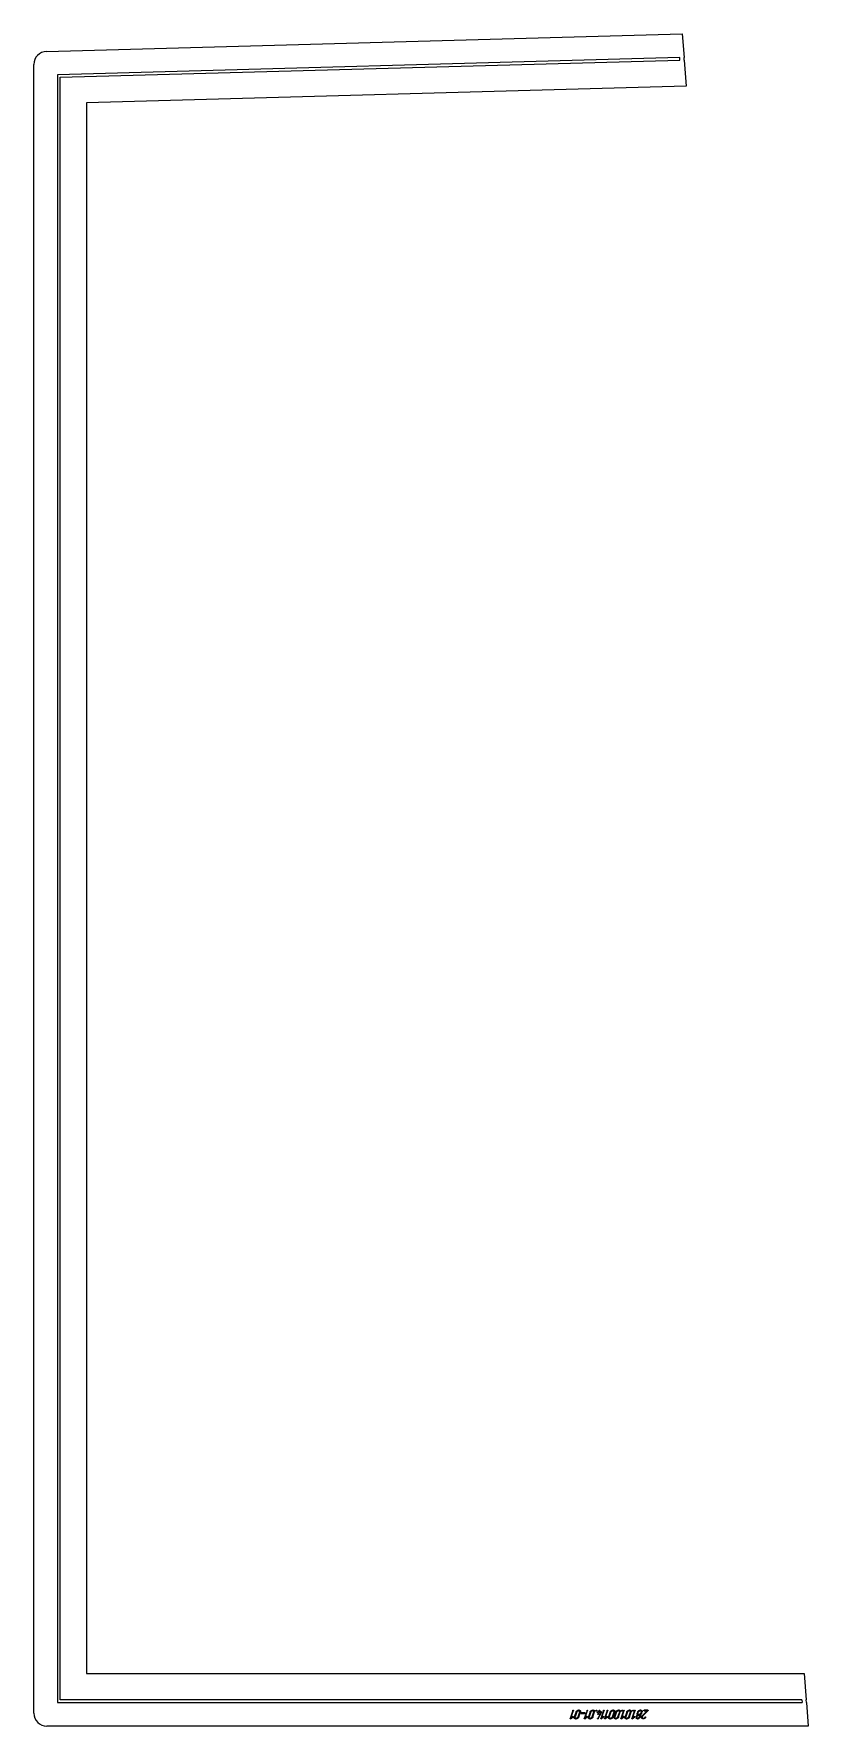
# Model space of a CAD drawing. Header units: millimetres. Extents: x -22 to 862, y 0 to 1932.
import ezdxf

# ---------------------------------------------------------------- set-up
doc = ezdxf.new("R2010")
doc.units = ezdxf.units.MM
doc.linetypes.add('K5LT_BASIC', pattern=[0])
doc.layers.add('Engraving', color=7, linetype='Continuous')

msp = doc.modelspace()

# ---------------------------------------------------------------- linework, layer by layer
at = {"color": 143, "linetype": 'K5LT_BASIC', "lineweight": 15, "true_color": 0x33acca}
for p, q in [((-7.7, 1911.6), (718.1, 1931.7)), ((718.1, 1931.7), (720.1, 1904.7)), ((-22.3, 15), (-22.3, 1896.6)), ((720.3, 1901.7), (720.1, 1904.7)), ((720.3, 1901.7), (722.6, 1871.8)), ((722.6, 1871.8), (37.7, 1852.9)), ((37.7, 1852.9), (37.7, 60)), ((37.7, 60), (857.3, 60)), ((857.3, 60), (859.6, 30)), ((859.6, 30), (859.6, 30)), ((859.8, 27), (859.6, 30)), ((859.8, 27), (859.8, 27)), ((859.8, 27), (861.8, 0)), ((861.8, 0), (-7.3, 0))]:
    msp.add_line(p, q, dxfattribs=at)
for centre, start, end in [((-7.3, 1896.6), 91.58, 180), ((-7.3, 15), 180, 270)]:
    msp.add_arc(centre, 15, start, end, dxfattribs=at)
at = {"layer": 'Engraving', "color": 143, "linetype": 'K5LT_BASIC', "lineweight": 15, "true_color": 0x33acca}
for p, q in [((715.1, 1904.6), (4.7, 1885)), ((7.7, 1882.1), (715.3, 1901.6)), ((715.3, 1901.6), (715.1, 1904.6)), ((720.1, 1904.7), (720.1, 1904.7)), ((720.3, 1901.7), (720.3, 1901.7)), ((4.7, 1885), (4.7, 27)), ((7.7, 30), (7.7, 1882.1)), ((4.7, 27), (854.8, 27)), ((854.6, 30), (7.7, 30)), ((854.6, 30), (854.8, 27)), ((593.2, 18), (590, 8.7)), ((590.5, 8.5), (593.4, 10.6)), ((591, 9.6), (593.9, 18)), ((593.1, 11.1), (591, 9.6)), ((596.8, 16.2), (594.8, 10.5)), ((597.5, 16.2), (595.6, 10.5)), ((596.3, 8.4), (597, 8.4)), ((596.5, 9.1), (597.2, 9.1)), ((599.1, 10.5), (601, 16.2)), ((600.1, 17.6), (599.4, 17.6)), ((600.4, 18.3), (599.6, 18.3)), ((599.8, 10.5), (601.8, 16.2)), ((602.4, 14.4), (606.7, 14.4)), ((607, 15.1), (602.7, 15.1)), ((609.3, 18), (606.2, 8.7)), ((606.7, 8.5), (609.5, 10.6)), ((607.2, 9.6), (610, 18)), ((609.2, 11.1), (607.2, 9.6)), ((612.9, 16.2), (611, 10.5)), ((613.6, 16.2), (611.7, 10.5)), ((612.4, 8.4), (613.1, 8.4)), ((612.6, 9.1), (613.4, 9.1)), ((615.3, 10.5), (617.2, 16.2)), ((616.2, 17.6), (615.5, 17.6)), ((616.5, 18.3), (615.8, 18.3)), ((616, 10.5), (617.9, 16.2)), ((621.2, 15.5), (622.3, 15.5)), ((621.5, 8.8), (621.4, 8.7)), ((622.5, 16.2), (621.5, 16.2)), ((625.1, 15.5), (621.5, 8.8)), ((622.3, 15.5), (621.7, 13.7)), ((621.7, 8.4), (621.9, 8.4)), ((622.1, 8.7), (625.9, 15.8)), ((622.4, 13.7), (623, 15.5)), ((623.2, 18), (622.5, 16.2)), ((623, 15.5), (625.1, 15.5)), ((623.3, 16.2), (623.9, 18)), ((625.7, 16.2), (623.3, 16.2)), ((628.1, 18), (625, 8.7)), ((625.5, 8.5), (628.3, 10.6)), ((625.9, 15.8), (626, 15.9)), ((626, 9.6), (628.8, 18)), ((628, 11.1), (626, 9.6)), ((632.3, 18), (629.2, 8.7)), ((629.7, 8.5), (632.6, 10.6)), ((630.2, 9.6), (633, 18)), ((632.2, 11.1), (630.2, 9.6)), ((635.9, 16.2), (634, 10.5)), ((636.6, 16.2), (634.7, 10.5)), ((635.4, 8.4), (636.1, 8.4)), ((635.7, 9.1), (636.4, 9.1)), ((638.3, 10.5), (640.2, 16.2)), ((639.3, 17.6), (638.6, 17.6)), ((639.5, 18.3), (638.8, 18.3)), ((639, 10.5), (640.9, 16.2)), ((642.3, 16.2), (640.4, 10.5)), ((643, 16.2), (641.1, 10.5)), ((641.8, 8.4), (642.5, 8.4)), ((642, 9.1), (642.7, 9.1)), ((644.6, 10.5), (646.6, 16.2)), ((645.6, 17.6), (644.9, 17.6)), ((645.9, 18.3), (645.1, 18.3)), ((645.3, 10.5), (647.3, 16.2)), ((651.1, 18), (648, 8.7)), ((648.5, 8.5), (651.3, 10.6)), ((649, 9.6), (651.8, 18)), ((651, 11.1), (649, 9.6)), ((654.7, 16.2), (652.8, 10.5)), ((655.4, 16.2), (653.5, 10.5)), ((654.2, 8.4), (654.9, 8.4)), ((654.4, 9.1), (655.2, 9.1)), ((657.1, 10.5), (659, 16.2)), ((658.1, 17.6), (657.3, 17.6)), ((658.3, 18.3), (657.6, 18.3)), ((657.8, 10.5), (659.7, 16.2)), ((663.5, 18), (660.4, 8.7)), ((660.9, 8.5), (663.8, 10.6)), ((661.4, 9.6), (664.3, 18)), ((663.4, 11.1), (661.4, 9.6)), ((665.5, 10.1), (665.4, 9.7)), ((665.6, 10.5), (665.5, 10.3)), ((665.5, 10.3), (665.5, 10.1)), ((665.8, 11.2), (665.6, 10.5)), ((666.5, 11.2), (666.3, 10.5)), ((667.2, 16.2), (666.7, 14.8)), ((667, 8.4), (667.2, 8.4)), ((667.2, 8.4), (667.5, 8.4)), ((667.9, 16.2), (667.4, 14.8)), ((667.5, 8.4), (667.9, 8.5)), ((668.3, 13.4), (669, 13.4)), ((669.1, 10.5), (669.4, 11.2)), ((670.5, 17.6), (669.8, 17.6)), ((669.8, 10.5), (670.1, 11.2)), ((670.7, 18.3), (670, 18.3)), ((670.9, 14.8), (671.4, 16.2)), ((671.7, 14.8), (672.1, 16.2)), ((677.9, 17.6), (672.6, 12.3)), ((672.6, 11.3), (672.8, 11.6)), ((672.8, 11.6), (673.1, 11.9)), ((673.1, 11.9), (679, 17.8)), ((674.4, 17.6), (677.9, 17.6)), ((678.9, 18.3), (674.6, 18.3)), ((676.3, 10.1), (676.3, 10.2))]:
    msp.add_line(p, q, dxfattribs=at)
for points in [[(590.1, 8.5), (590, 8.6), (590, 8.7)], [(590.3, 8.4), (590.1, 8.4), (590.1, 8.5)], [(590.5, 8.5), (590.4, 8.4), (590.3, 8.4)], [(593.1, 11.1), (593.2, 11.2), (593.3, 11.2)], [(593.2, 18), (593.2, 18.1), (593.4, 18.2)], [(593.3, 11.2), (593.5, 11.2), (593.6, 11.1)], [(593.4, 18.2), (593.5, 18.3), (593.6, 18.3)], [(593.6, 10.9), (593.6, 10.8), (593.4, 10.6)], [(593.6, 18.3), (593.7, 18.3), (593.9, 18.2)], [(593.6, 11.1), (593.6, 11), (593.6, 10.9)], [(593.9, 18.2), (593.9, 18.2), (593.9, 18)], [(595, 9), (594.5, 9.6), (594.8, 10.5)], [(596.3, 8.4), (595.4, 8.4), (595, 9)], [(595.6, 9.5), (595.4, 9.9), (595.6, 10.5)], [(596.5, 9.1), (595.9, 9.1), (595.6, 9.5)], [(596.8, 16.2), (597.1, 17.1), (597.9, 17.7)], [(598.7, 9), (597.9, 8.4), (597, 8.4)], [(598.4, 9.5), (597.8, 9.1), (597.2, 9.1)], [(597.5, 16.2), (597.7, 16.8), (598.3, 17.2)], [(597.9, 17.7), (598.8, 18.3), (599.6, 18.3)], [(598.3, 17.2), (598.8, 17.6), (599.4, 17.6)], [(599.1, 10.5), (598.9, 9.9), (598.4, 9.5)], [(599.8, 10.5), (599.5, 9.7), (598.7, 9)], [(600.1, 17.6), (600.7, 17.6), (601, 17.2)], [(600.4, 18.3), (601.2, 18.3), (601.6, 17.7)], [(601, 17.2), (601.2, 16.8), (601, 16.2)], [(601.6, 17.7), (602.1, 17.1), (601.8, 16.2)], [(602.2, 14.8), (602.3, 14.9), (602.4, 15)], [(602.2, 14.5), (602.2, 14.6), (602.2, 14.8)], [(602.4, 14.4), (602.3, 14.4), (602.2, 14.5)], [(602.4, 15), (602.5, 15.1), (602.7, 15.1)], [(606.2, 8.5), (606.1, 8.6), (606.2, 8.7)], [(606.4, 8.4), (606.3, 8.4), (606.2, 8.5)], [(606.7, 8.5), (606.6, 8.4), (606.4, 8.4)], [(607, 14.6), (606.9, 14.4), (606.7, 14.4)], [(607, 15.1), (607.1, 15.1), (607.2, 15)], [(607.2, 14.8), (607.2, 14.7), (607, 14.6)], [(607.2, 15), (607.2, 14.9), (607.2, 14.8)], [(609.2, 11.1), (609.4, 11.2), (609.5, 11.2)], [(609.3, 18), (609.4, 18.1), (609.5, 18.2)], [(609.5, 18.2), (609.6, 18.3), (609.8, 18.3)], [(609.5, 11.2), (609.6, 11.2), (609.7, 11.1)], [(609.7, 10.9), (609.7, 10.8), (609.5, 10.6)], [(609.7, 11.1), (609.8, 11), (609.7, 10.9)], [(609.8, 18.3), (609.8, 18.3), (610, 18.2)], [(610, 18.2), (610.1, 18.2), (610, 18)], [(611.1, 9), (610.7, 9.6), (611, 10.5)], [(612.4, 8.4), (611.5, 8.4), (611.1, 9)], [(611.8, 9.5), (611.5, 9.9), (611.7, 10.5)], [(612.6, 9.1), (612.1, 9.1), (611.8, 9.5)], [(612.9, 16.2), (613.2, 17.1), (614.1, 17.7)], [(614.8, 9), (614, 8.4), (613.1, 8.4)], [(614.5, 9.5), (613.9, 9.1), (613.4, 9.1)], [(613.6, 16.2), (613.8, 16.8), (614.4, 17.2)], [(614.1, 17.7), (614.9, 18.3), (615.8, 18.3)], [(614.4, 17.2), (615, 17.6), (615.5, 17.6)], [(615.3, 10.5), (615.1, 9.9), (614.5, 9.5)], [(616, 10.5), (615.7, 9.7), (614.8, 9)], [(616.2, 17.6), (616.8, 17.6), (617.1, 17.2)], [(616.5, 18.3), (617.3, 18.3), (617.8, 17.7)], [(617.1, 17.2), (617.4, 16.8), (617.2, 16.2)], [(617.8, 17.7), (618.2, 17.1), (617.9, 16.2)], [(619.6, 17.8), (619.6, 18), (619.8, 18.2)], [(619.6, 17.4), (619.5, 17.6), (619.6, 17.8)], [(619.9, 17.3), (619.7, 17.3), (619.6, 17.4)], [(619.8, 18.2), (620, 18.3), (620.3, 18.3)], [(620.4, 17.5), (620.2, 17.3), (619.9, 17.3)], [(620.3, 18.3), (620.5, 18.3), (620.6, 18.2)], [(620.6, 17.8), (620.6, 17.7), (620.4, 17.5)], [(620.6, 18.2), (620.7, 18), (620.6, 17.8)], [(621, 15.8), (621, 16), (621.2, 16.1)], [(621, 15.6), (621, 15.7), (621, 15.8)], [(621.2, 15.5), (621.1, 15.5), (621, 15.6)], [(621.2, 16.1), (621.3, 16.2), (621.5, 16.2)], [(621.5, 8.5), (621.4, 8.6), (621.4, 8.7)], [(621.7, 8.4), (621.5, 8.4), (621.5, 8.5)], [(621.7, 13.4), (621.6, 13.5), (621.7, 13.7)], [(621.9, 13.3), (621.8, 13.3), (621.7, 13.4)], [(622.2, 13.5), (622.1, 13.3), (621.9, 13.3)], [(622.1, 8.7), (622, 8.5), (621.9, 8.4)], [(622.4, 13.7), (622.4, 13.6), (622.2, 13.5)], [(623.2, 18), (623.2, 18.1), (623.3, 18.2)], [(623.3, 18.2), (623.5, 18.3), (623.6, 18.3)], [(623.6, 18.3), (623.7, 18.3), (623.8, 18.2)], [(623.8, 18.2), (623.9, 18.2), (623.9, 18)], [(625, 8.5), (624.9, 8.6), (625, 8.7)], [(625.2, 8.4), (625.1, 8.4), (625, 8.5)], [(625.5, 8.5), (625.3, 8.4), (625.2, 8.4)], [(625.7, 16.2), (625.9, 16.2), (626, 16.1)], [(626, 16.1), (626, 16), (626, 15.9)], [(628, 11.1), (628.1, 11.2), (628.3, 11.2)], [(628.1, 18), (628.2, 18.1), (628.3, 18.2)], [(628.3, 18.2), (628.4, 18.3), (628.6, 18.3)], [(628.3, 11.2), (628.4, 11.2), (628.5, 11.1)], [(628.5, 10.9), (628.5, 10.8), (628.3, 10.6)], [(628.5, 11.1), (628.6, 11), (628.5, 10.9)], [(628.6, 18.3), (628.6, 18.3), (628.8, 18.2)], [(628.8, 18.2), (628.9, 18.2), (628.8, 18)], [(629.2, 8.5), (629.1, 8.6), (629.2, 8.7)], [(629.4, 8.4), (629.3, 8.4), (629.2, 8.5)], [(629.7, 8.5), (629.6, 8.4), (629.4, 8.4)], [(632.2, 11.1), (632.4, 11.2), (632.5, 11.2)], [(632.3, 18), (632.4, 18.1), (632.5, 18.2)], [(632.5, 18.2), (632.6, 18.3), (632.8, 18.3)], [(632.5, 11.2), (632.7, 11.2), (632.7, 11.1)], [(632.7, 10.9), (632.7, 10.8), (632.6, 10.6)], [(632.7, 11.1), (632.8, 11), (632.7, 10.9)], [(632.8, 18.3), (632.9, 18.3), (633, 18.2)], [(633, 18.2), (633.1, 18.2), (633, 18)], [(634.1, 9), (633.7, 9.6), (634, 10.5)], [(635.4, 8.4), (634.5, 8.4), (634.1, 9)], [(634.8, 9.5), (634.5, 9.9), (634.7, 10.5)], [(635.7, 9.1), (635.1, 9.1), (634.8, 9.5)], [(635.9, 16.2), (636.2, 17.1), (637.1, 17.7)], [(637.9, 9), (637, 8.4), (636.1, 8.4)], [(637.5, 9.5), (637, 9.1), (636.4, 9.1)], [(636.6, 16.2), (636.9, 16.8), (637.4, 17.2)], [(637.1, 17.7), (637.9, 18.3), (638.8, 18.3)], [(637.4, 17.2), (638, 17.6), (638.6, 17.6)], [(638.3, 10.5), (638.1, 9.9), (637.5, 9.5)], [(639, 10.5), (638.7, 9.7), (637.9, 9)], [(639.3, 17.6), (639.8, 17.6), (640.1, 17.2)], [(639.5, 18.3), (640.3, 18.3), (640.8, 17.7)], [(640.1, 17.2), (640.4, 16.8), (640.2, 16.2)], [(640.5, 9), (640.1, 9.6), (640.4, 10.5)], [(641.8, 8.4), (640.9, 8.4), (640.5, 9)], [(640.8, 17.7), (641.2, 17.1), (640.9, 16.2)], [(641.1, 9.5), (640.9, 9.9), (641.1, 10.5)], [(642, 9.1), (641.4, 9.1), (641.1, 9.5)], [(642.3, 16.2), (642.6, 17.1), (643.4, 17.7)], [(644.2, 9), (643.4, 8.4), (642.5, 8.4)], [(643.9, 9.5), (643.3, 9.1), (642.7, 9.1)], [(643, 16.2), (643.2, 16.8), (643.8, 17.2)], [(643.4, 17.7), (644.3, 18.3), (645.1, 18.3)], [(643.8, 17.2), (644.3, 17.6), (644.9, 17.6)], [(644.6, 10.5), (644.4, 9.9), (643.9, 9.5)], [(645.3, 10.5), (645, 9.7), (644.2, 9)], [(645.6, 17.6), (646.2, 17.6), (646.5, 17.2)], [(645.9, 18.3), (646.7, 18.3), (647.1, 17.7)], [(646.5, 17.2), (646.8, 16.8), (646.6, 16.2)], [(647.1, 17.7), (647.6, 17.1), (647.3, 16.2)], [(648, 8.5), (647.9, 8.6), (648, 8.7)], [(648.2, 8.4), (648.1, 8.4), (648, 8.5)], [(648.5, 8.5), (648.4, 8.4), (648.2, 8.4)], [(648.9, 17.8), (649, 18), (649.2, 18.2)], [(649, 17.4), (648.9, 17.6), (648.9, 17.8)], [(649.3, 17.3), (649.1, 17.3), (649, 17.4)], [(649.2, 18.2), (649.4, 18.3), (649.7, 18.3)], [(649.8, 17.5), (649.6, 17.3), (649.3, 17.3)], [(649.7, 18.3), (649.9, 18.3), (650, 18.2)], [(650, 17.8), (650, 17.7), (649.8, 17.5)], [(650, 18.2), (650.1, 18), (650, 17.8)], [(651, 11.1), (651.2, 11.2), (651.3, 11.2)], [(651.1, 18), (651.2, 18.1), (651.3, 18.2)], [(651.3, 18.2), (651.4, 18.3), (651.6, 18.3)], [(651.3, 11.2), (651.4, 11.2), (651.5, 11.1)], [(651.5, 10.9), (651.5, 10.8), (651.3, 10.6)], [(651.5, 11.1), (651.6, 11), (651.5, 10.9)], [(651.6, 18.3), (651.7, 18.3), (651.8, 18.2)], [(651.8, 18.2), (651.9, 18.2), (651.8, 18)], [(652.9, 9), (652.5, 9.6), (652.8, 10.5)], [(654.2, 8.4), (653.3, 8.4), (652.9, 9)], [(653.6, 9.5), (653.3, 9.9), (653.5, 10.5)], [(654.4, 9.1), (653.9, 9.1), (653.6, 9.5)], [(654.7, 16.2), (655, 17.1), (655.9, 17.7)], [(656.6, 9), (655.8, 8.4), (654.9, 8.4)], [(656.3, 9.5), (655.7, 9.1), (655.2, 9.1)], [(655.4, 16.2), (655.6, 16.8), (656.2, 17.2)], [(655.9, 17.7), (656.7, 18.3), (657.6, 18.3)], [(656.2, 17.2), (656.8, 17.6), (657.3, 17.6)], [(657.1, 10.5), (656.9, 9.9), (656.3, 9.5)], [(657.8, 10.5), (657.5, 9.7), (656.6, 9)], [(658.1, 17.6), (658.6, 17.6), (658.9, 17.2)], [(658.3, 18.3), (659.1, 18.3), (659.6, 17.7)], [(658.9, 17.2), (659.2, 16.8), (659, 16.2)], [(659.6, 17.7), (660, 17.1), (659.7, 16.2)], [(660.4, 8.5), (660.4, 8.6), (660.4, 8.7)], [(660.7, 8.4), (660.5, 8.4), (660.4, 8.5)], [(660.9, 8.5), (660.8, 8.4), (660.7, 8.4)], [(661.4, 17.8), (661.5, 18), (661.6, 18.2)], [(661.4, 17.4), (661.3, 17.6), (661.4, 17.8)], [(661.7, 17.3), (661.5, 17.3), (661.4, 17.4)], [(661.6, 18.2), (661.8, 18.3), (662.1, 18.3)], [(662.2, 17.5), (662, 17.3), (661.7, 17.3)], [(662.1, 18.3), (662.3, 18.3), (662.4, 18.2)], [(662.5, 17.8), (662.4, 17.7), (662.2, 17.5)], [(662.4, 18.2), (662.5, 18), (662.5, 17.8)], [(663.4, 11.1), (663.6, 11.2), (663.7, 11.2)], [(663.5, 18), (663.6, 18.1), (663.7, 18.2)], [(663.7, 18.2), (663.9, 18.3), (664, 18.3)], [(663.7, 11.2), (663.9, 11.2), (663.9, 11.1)], [(664, 10.9), (663.9, 10.8), (663.8, 10.6)], [(663.9, 11.1), (664, 11), (664, 10.9)], [(664, 18.3), (664.1, 18.3), (664.2, 18.2)], [(664.2, 18.2), (664.3, 18.2), (664.3, 18)], [(665.7, 9), (665.5, 9.3), (665.4, 9.7)], [(667, 8.4), (666.1, 8.4), (665.7, 9)], [(665.8, 11.2), (666, 11.7), (666.3, 12.1)], [(666.4, 9.5), (666.1, 9.9), (666.3, 10.5)], [(666.3, 12.1), (666.7, 12.5), (667.2, 12.9)], [(667.2, 9.1), (666.6, 9.1), (666.4, 9.5)], [(666.5, 11.2), (666.7, 11.8), (667.3, 12.2)], [(666.6, 13.6), (666.5, 14.2), (666.7, 14.8)], [(667.2, 12.9), (666.8, 13.1), (666.6, 13.6)], [(667.2, 16.2), (667.5, 17.1), (668.3, 17.7)], [(668.4, 9.5), (667.8, 9.1), (667.2, 9.1)], [(667.5, 13.8), (667.2, 14.2), (667.4, 14.8)], [(667.3, 12.2), (667.9, 12.6), (668.5, 12.6)], [(668.3, 13.4), (667.7, 13.4), (667.5, 13.8)], [(667.9, 16.2), (668.1, 16.8), (668.6, 17.2)], [(668.7, 9), (668.3, 8.7), (667.9, 8.5)], [(668.3, 17.7), (669.1, 18.3), (670, 18.3)], [(669.1, 10.5), (668.9, 9.9), (668.4, 9.5)], [(668.5, 12.6), (669, 12.6), (669.3, 12.2)], [(668.6, 17.2), (669.2, 17.6), (669.8, 17.6)], [(669.8, 10.5), (669.6, 9.7), (668.7, 9)], [(670.2, 13.8), (669.6, 13.4), (669, 13.4)], [(669.3, 12.2), (669.6, 11.8), (669.4, 11.2)], [(671, 13.7), (670.5, 13.2), (669.9, 12.9)], [(669.9, 12.9), (670.1, 12.6), (670.2, 12.2)], [(670.2, 12.2), (670.3, 11.7), (670.1, 11.2)], [(670.9, 14.8), (670.7, 14.2), (670.2, 13.8)], [(670.5, 17.6), (671, 17.6), (671.3, 17.2)], [(670.7, 18.3), (671.5, 18.3), (672, 17.7)], [(671.7, 14.8), (671.5, 14.2), (671, 13.7)], [(671.3, 17.2), (671.6, 16.8), (671.4, 16.2)], [(671.9, 9.1), (671.3, 9.8), (671.6, 10.8)], [(671.6, 10.8), (671.7, 11.2), (672, 11.5)], [(673.5, 8.4), (672.4, 8.4), (671.9, 9.1)], [(672, 17.7), (672.4, 17.1), (672.1, 16.2)], [(672, 11.5), (672.2, 11.8), (672.6, 12.3)], [(672.4, 10.8), (672.1, 10.1), (672.5, 9.6)], [(672.6, 11.3), (672.5, 11.1), (672.4, 10.8)], [(672.5, 9.6), (672.7, 9.4), (673, 9.2)], [(673, 9.2), (673.3, 9.1), (673.7, 9.1)], [(674.9, 8.8), (674.2, 8.4), (673.5, 8.4)], [(673.7, 9.1), (674.2, 9.1), (674.7, 9.4)], [(674.1, 18), (674.2, 18.1), (674.3, 18.2)], [(674.2, 17.7), (674.1, 17.8), (674.1, 18)], [(674.4, 17.6), (674.2, 17.6), (674.2, 17.7)], [(674.3, 18.2), (674.4, 18.3), (674.6, 18.3)], [(674.7, 9.4), (675.2, 9.6), (675.7, 10.3)], [(676.3, 10.1), (675.7, 9.2), (674.9, 8.8)], [(675.7, 10.3), (675.8, 10.4), (675.9, 10.5)], [(675.9, 10.5), (675.9, 10.5), (676.1, 10.5)], [(676.1, 10.5), (676.2, 10.5), (676.3, 10.4)], [(676.3, 10.4), (676.4, 10.3), (676.3, 10.2)], [(678.9, 18.3), (679, 18.3), (679.1, 18.2)], [(679.1, 17.9), (679, 17.8), (679, 17.8)], [(679.1, 18.2), (679.1, 18.1), (679.1, 17.9)]]:
    msp.add_open_spline(points, degree=2, dxfattribs=at)

doc.saveas('drawing.dxf')
